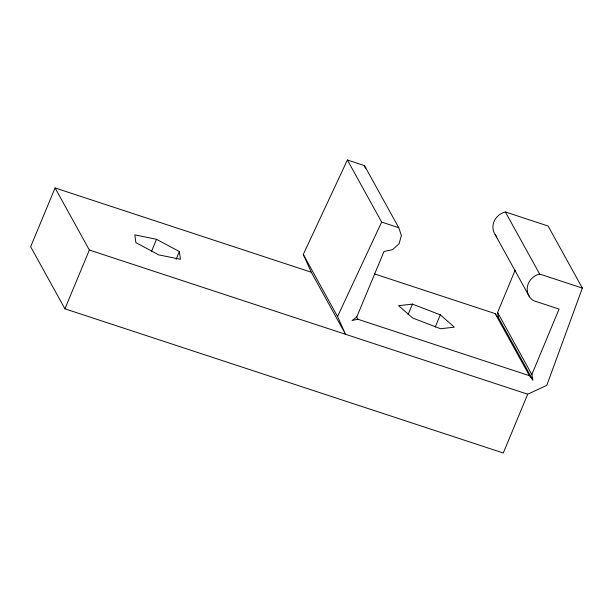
<?xml version="1.0" encoding="UTF-8"?>
<svg xmlns="http://www.w3.org/2000/svg" width="613" height="613" viewBox="0 0 613 613"><rect width="100%" height="100%" fill="white"/><g stroke="black" fill="none" stroke-linecap="round" stroke-linejoin="round"><path stroke-width="0.92" d="M496.967 236.817A15.54 14.39 -28.9 0 1 493.68 222.488A15.54 14.39 -28.9 0 1 505.38 211.968L548.083 226.013L582.35 288.095L546.781 385.355L527.709 394.213L503.273 452.999L64.917 308.814L30.65 246.732L55.078 187.946L311.289 272.218L345.556 334.3L337.548 316.53L303.282 254.449L347.387 160.001L364.467 165.617L398.734 227.699L401.392 235.484L399.109 243.683L392.611 249.66L383.999 251.483L356.774 316.99L352.077 320.53L357.785 319.227L529.44 375.692L532.827 379.983L531.846 374.574L497.58 312.5L515.158 270.195M64.917 308.814L89.352 250.027L55.078 187.946M151.48 251.468L156.537 239.308L179.348 251.529L180.437 259.299L158.698 254.855L135.887 242.625L134.799 234.856L156.537 239.308M176.1 259.345L179.348 251.529M408.097 314.538L412.434 304.109L440.303 314.844L454.348 327.158L440.525 328.737L412.649 318.001L398.603 305.688L412.434 304.109M435.253 327.005L440.303 314.844M531.846 374.574L559.071 309.075L533.448 300.646A15.54 14.39 -28.9 0 1 527.548 285.957A15.54 14.39 -28.9 0 1 539.647 274.049L582.35 288.095M337.548 316.53L381.654 222.075L347.387 160.001M381.654 222.075L398.734 227.699M374.374 273.881L495.174 313.618L498.561 317.902L532.827 379.983M89.352 250.027L527.709 394.213M505.38 211.968L539.647 274.049M495.181 234.679L529.448 296.753M495.174 313.618L529.44 375.692M356.414 316.745L357.785 319.227M303.282 254.449L311.289 272.218M364.467 165.617L365.356 168.215M497.58 312.5L498.561 317.902"/></g></svg>
